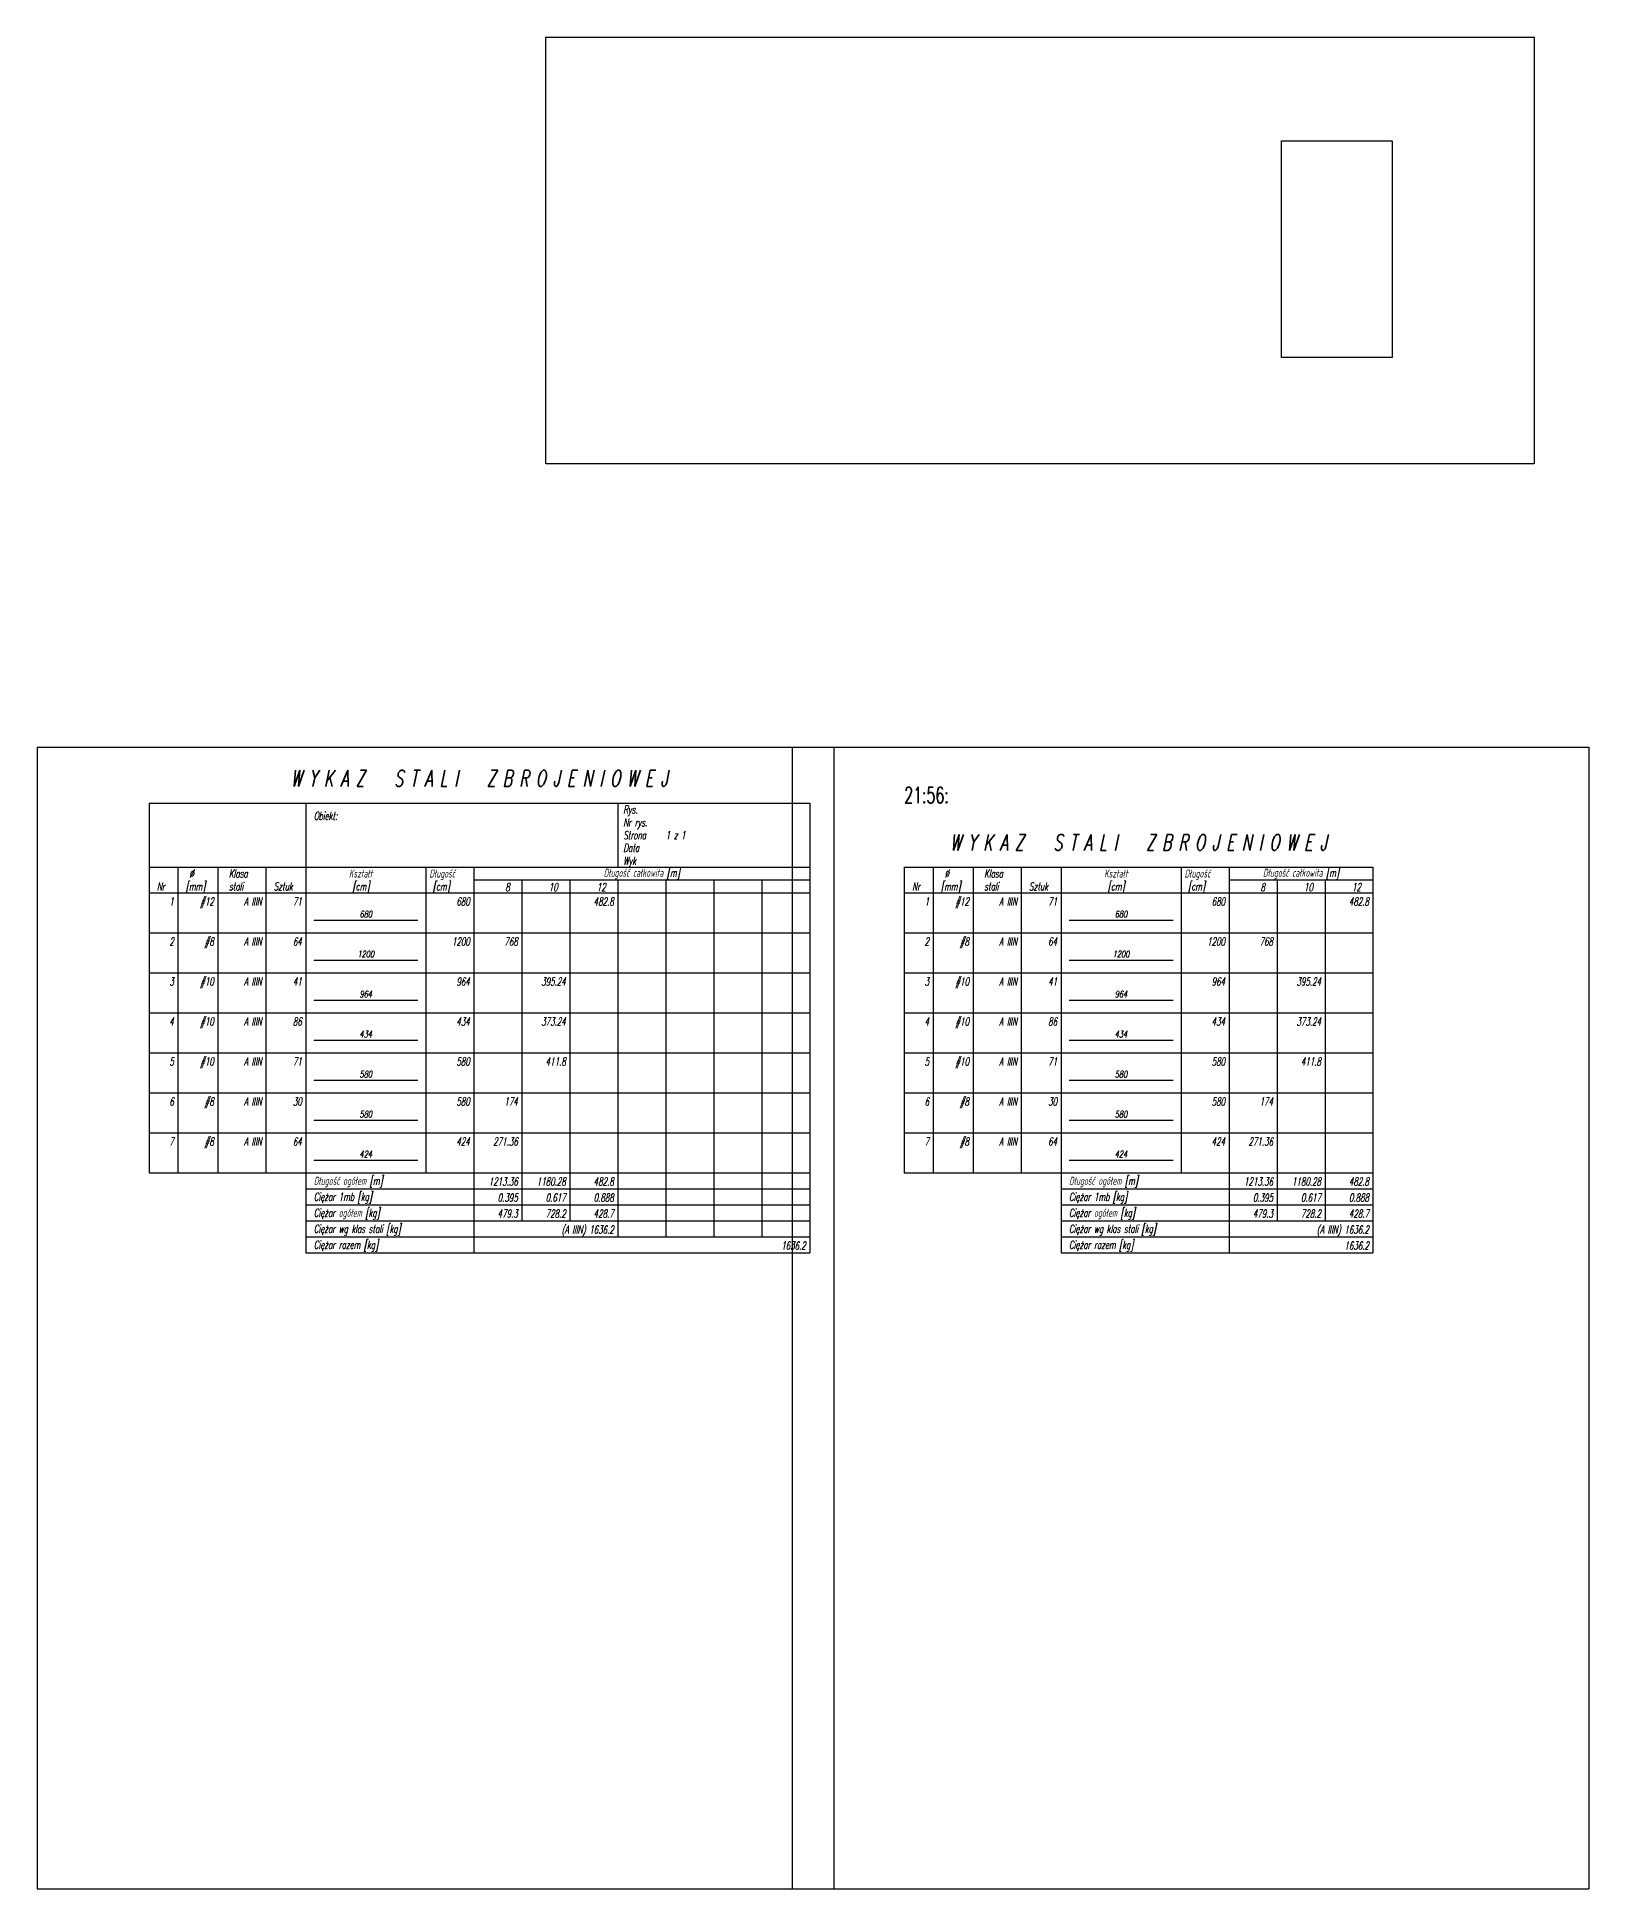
# Model space of a CAD drawing. Header units: millimetres. Extents: x 20746 to 38333, y -66591 to -55538.
# Drawn here: x 34452 to 38333, y -65174 to -60545 of the extents above; entities that cross this region are included whole.
import ezdxf
from ezdxf.enums import TextEntityAlignment as Align

# ---------------------------------------------------------------- set-up
doc = ezdxf.new("R2010")
doc.units = ezdxf.units.MM
doc.header["$LTSCALE"] = 50
doc.layers.add('__NIEDRUK__', color=54, linetype='Continuous', plot=False)
for name, color, linetype in [('K-HATCH', 8, 'Continuous'), ('K-PODKŁAD', 255, 'Continuous'), ('ZBROJA_ZESTAWIENIE', 62, 'Continuous'), ('ZBROJA_ZESTAWIENIE1', 252, 'Continuous'), ('ZBROJA_ZESTAWIENIE2', 30, 'Continuous'), ('ZBROJA_ZESTAWIENIE3', 141, 'Continuous'), ('ZBROJA_ZESTAWIENIE4', 210, 'Continuous')]:
    doc.layers.add(name, color=color, linetype=linetype)
doc.styles.add('STYL_ZBROJA', font='romanszb.shx', dxfattribs={"width": 0.65, "oblique": 12})
doc.styles.add('text 2mm', font='romans.shx', dxfattribs={"width": 0.65})
picture_1 = doc.add_image_def('image4.png', size_in_pixel=(1221, 527))

# ---------------------------------------------------------------- blocks, each defined once
blk = doc.blocks.new('_zestawienie')
at = {"layer": 'ZBROJA_ZESTAWIENIE'}
for p, q in [((0, 0), (1652, 0)), ((392, 0), (392, -160)), ((1172, 0), (1172, -160)), ((1652, 0), (1652, -160)), ((0, -160), (1652, -160)), ((0, -160), (0, -192)), ((72, -160), (72, -192)), ((172, -160), (172, -192)), ((292, -160), (292, -192)), ((392, -160), (392, -192)), ((692, -160), (692, -192)), ((812, -160), (812, -192)), ((1652, -160), (1652, -224)), ((0, -192), (0, -224)), ((0, -224), (1652, -224)), ((0, -224), (0, -324)), ((72, -192), (72, -224)), ((72, -224), (72, -324)), ((172, -192), (172, -224)), ((172, -224), (172, -324)), ((292, -192), (292, -224)), ((292, -224), (292, -324)), ((392, -192), (392, -224)), ((392, -224), (392, -324)), ((692, -192), (692, -224)), ((692, -224), (692, -324)), ((812, -192), (812, -224)), ((812, -224), (812, -324)), ((932, -192), (932, -224)), ((932, -224), (932, -324)), ((1052, -192), (1052, -224)), ((1052, -224), (1052, -324)), ((1172, -192), (1172, -224)), ((1172, -224), (1172, -324)), ((1292, -192), (1292, -224)), ((1292, -224), (1292, -324)), ((1412, -192), (1412, -224)), ((1412, -224), (1412, -324)), ((1532, -192), (1532, -224)), ((1532, -224), (1532, -324)), ((1652, -192), (1652, -224)), ((1652, -224), (1652, -324)), ((0, -324), (0, -424)), ((72, -324), (72, -424)), ((172, -324), (172, -424)), ((292, -324), (292, -424)), ((392, -324), (392, -424)), ((692, -324), (692, -424)), ((812, -324), (812, -424)), ((932, -324), (932, -424)), ((1052, -324), (1052, -424)), ((1172, -324), (1172, -424)), ((1292, -324), (1292, -424)), ((1412, -324), (1412, -424)), ((1532, -324), (1532, -424)), ((1652, -324), (1652, -424)), ((0, -424), (0, -524)), ((72, -424), (72, -524)), ((172, -424), (172, -524)), ((292, -424), (292, -524)), ((392, -424), (392, -524)), ((692, -424), (692, -524)), ((812, -424), (812, -524)), ((932, -424), (932, -524)), ((1052, -424), (1052, -524)), ((1172, -424), (1172, -524)), ((1292, -424), (1292, -524)), ((1412, -424), (1412, -524)), ((1532, -424), (1532, -524)), ((1652, -424), (1652, -524)), ((0, -524), (0, -624)), ((72, -524), (72, -624)), ((172, -524), (172, -624)), ((292, -524), (292, -624)), ((392, -524), (392, -624)), ((692, -524), (692, -624)), ((812, -524), (812, -624)), ((932, -524), (932, -624)), ((1052, -524), (1052, -624)), ((1172, -524), (1172, -624)), ((1292, -524), (1292, -624)), ((1412, -524), (1412, -624)), ((1532, -524), (1532, -624)), ((1652, -524), (1652, -624)), ((0, -624), (0, -724)), ((72, -624), (72, -724)), ((172, -624), (172, -724)), ((292, -624), (292, -724)), ((392, -624), (392, -724)), ((692, -624), (692, -724)), ((812, -624), (812, -724)), ((932, -624), (932, -724)), ((1052, -624), (1052, -724)), ((1172, -624), (1172, -724)), ((1292, -624), (1292, -724)), ((1412, -624), (1412, -724)), ((1532, -624), (1532, -724)), ((1652, -624), (1652, -724)), ((0, -724), (0, -824)), ((72, -724), (72, -824)), ((172, -724), (172, -824)), ((292, -724), (292, -824)), ((392, -724), (392, -824)), ((692, -724), (692, -824)), ((812, -724), (812, -824)), ((932, -724), (932, -824)), ((1052, -724), (1052, -824)), ((1172, -724), (1172, -824)), ((1292, -724), (1292, -824)), ((1412, -724), (1412, -824)), ((1532, -724), (1532, -824)), ((1652, -724), (1652, -824)), ((0, -824), (0, -924)), ((72, -824), (72, -924)), ((172, -824), (172, -924)), ((292, -824), (292, -924)), ((392, -824), (392, -924)), ((692, -824), (692, -924)), ((812, -824), (812, -924)), ((932, -824), (932, -924)), ((1052, -824), (1052, -924)), ((1172, -824), (1172, -924)), ((1292, -824), (1292, -924)), ((1412, -824), (1412, -924)), ((1532, -824), (1532, -924)), ((1652, -824), (1652, -924)), ((0, -924), (1652, -924)), ((392, -924), (392, -1124)), ((812, -924), (812, -1124)), ((932, -924), (932, -1044)), ((1052, -924), (1052, -1044)), ((1172, -924), (1172, -1044)), ((1292, -924), (1292, -1084)), ((1412, -924), (1412, -1084)), ((1532, -924), (1532, -1084)), ((1652, -924), (1652, -1084)), ((1652, -924), (1652, -1084)), ((1172, -1044), (1172, -1084)), ((1652, -1084), (1652, -1124)), ((392, -1124), (1652, -1124))]:
    blk.add_line(p, q, dxfattribs=at)
at = {"layer": 'ZBROJA_ZESTAWIENIE1'}
for p, q in [((-280, 140), (1712, 140)), ((-280, 140), (-280, -2714)), ((1712, 140), (1712, -2714)), ((812, -192), (1652, -192)), ((0, -324), (1652, -324)), ((0, -424), (1652, -424)), ((0, -524), (1652, -524)), ((0, -624), (1652, -624)), ((0, -724), (1652, -724)), ((0, -824), (1652, -824)), ((392, -964), (1652, -964)), ((392, -1004), (1652, -1004)), ((392, -1044), (1652, -1044)), ((392, -1084), (1652, -1084)), ((-280, -2714), (1712, -2714))]:
    blk.add_line(p, q, dxfattribs=at)
at = {"layer": 'ZBROJA_ZESTAWIENIE2'}
blk.add_line((0, 0), (0, -160), dxfattribs=at)
at = {"layer": 'ZBROJA_ZESTAWIENIE3'}
for points in [[(412, -292.8), (672, -292.8)], [(412, -392.8), (672, -392.8)], [(412, -492.8), (672, -492.8)], [(412, -592.8), (672, -592.8)], [(412, -692.8), (672, -692.8)], [(412, -792.8), (672, -792.8)], [(412, -892.8), (672, -892.8)]]:
    blk.add_lwpolyline(points, dxfattribs=at)
at = {"layer": 'ZBROJA_ZESTAWIENIE2', "style": 'STYL_ZBROJA', "oblique": 12, "width": 0.65}
for s, p in [('Obiekt:', (412, -48)), ('Rys. ', (1186, -32)), ('Nr rys. ', (1186, -64)), ('Strona ', (1186, -96)), ('1 z 1', (1292, -96)), ('Data ', (1186, -128)), ('Wyk ', (1186, -160)), (' %%c', (92, -192)), ('Klasa', (200, -192)), ('Kształt', (500, -192)), (' Długość', (692, -192)), ('Nr', (20, -224)), ('[mm]', (92, -224)), ('stali', (200, -224)), ('Sztuk', (312, -224)), (' [cm]', (500, -224)), ('  [cm]', (692, -224)), ('Długość ogółem [m]', (412, -960)), ('Ciężar 1mb [kg]', (412, -1000)), ('Ciężar ogółem [kg]', (412, -1040)), ('Ciężar wg klas stali [kg]', (412, -1080)), ('Ciężar razem [kg]', (412, -1120))]:
    blk.add_text(s, height=20, dxfattribs=at).set_placement(p, align=Align.BOTTOM_LEFT)
blk.add_text('Długość całkowita [m]', height=20, dxfattribs=at).set_placement((1232, -184), align=Align.CENTER)
for s, p in [('8', (902, -220)), ('10', (1022, -220)), ('12', (1142, -220)), ('1', (62, -256)), ('#12', (162, -256)), ('A IIIN', (282, -256)), ('71', (382, -256)), ('680', (802, -256)), ('482.8', (1162, -256)), ('2', (62, -356)), ('#8', (162, -356)), ('A IIIN', (282, -356)), ('64', (382, -356)), ('1200', (802, -356)), ('768', (922, -356)), ('3', (62, -456)), ('#10', (162, -456)), ('A IIIN', (282, -456)), ('41', (382, -456)), ('964', (802, -456)), ('395.24', (1042, -456)), ('4', (62, -556)), ('#10', (162, -556)), ('A IIIN', (282, -556)), ('86', (382, -556)), ('434', (802, -556)), ('373.24', (1042, -556)), ('5', (62, -656)), ('#10', (162, -656)), ('A IIIN', (282, -656)), ('71', (382, -656)), ('580', (802, -656)), ('411.8', (1042, -656)), ('6', (62, -756)), ('#8', (162, -756)), ('A IIIN', (282, -756)), ('30', (382, -756)), ('580', (802, -756)), ('174', (922, -756)), ('#8', (162, -856)), ('7', (62, -856)), ('A IIIN', (282, -856)), ('64', (382, -856)), ('424', (802, -856)), ('271.36', (922, -856)), ('1213.36', (922, -956)), ('1180.28', (1042, -956)), ('482.8', (1162, -956)), ('0.395', (922, -996)), ('479.3', (922, -1036)), ('0.617', (1042, -996)), ('728.2', (1042, -1036)), ('0.888', (1162, -996)), ('428.7', (1162, -1036)), ('(A IIIN) 1636.2', (1162, -1076)), ('1636.2', (1642, -1116))]:
    blk.add_text(s, height=20, dxfattribs=at).set_placement(p, align=Align.RIGHT)
for s, p in [('680', (542, -290.2)), ('1200', (542, -390.2)), ('964', (542, -490.2)), ('434', (542, -590.2)), ('580', (542, -690.2)), ('580', (542, -790.2)), ('424', (542, -890.2))]:
    blk.add_text(s, height=16, dxfattribs=at).set_placement(p, align=Align.BOTTOM_CENTER)
at = {"layer": 'ZBROJA_ZESTAWIENIE4', "style": 'STYL_ZBROJA', "oblique": 12, "width": 0.65}
blk.add_text('W Y K A Z   S T A L I   Z B R O J E N I O W E J', height=40, dxfattribs=at).set_placement((826, 42), align=Align.CENTER)
blk = doc.blocks.new('_zestawiejnieM')
at = {"layer": 'ZBROJA_ZESTAWIENIE'}
for p, q in [((0, -160), (1172, -160)), ((0, -160), (0, -192)), ((72, -160), (72, -192)), ((172, -160), (172, -192)), ((292, -160), (292, -192)), ((392, -160), (392, -192)), ((692, -160), (692, -192)), ((812, -160), (812, -192)), ((1172, -160), (1172, -224)), ((0, -192), (0, -224)), ((0, -224), (1172, -224)), ((0, -224), (0, -324)), ((72, -192), (72, -224)), ((72, -224), (72, -324)), ((172, -192), (172, -224)), ((172, -224), (172, -324)), ((292, -192), (292, -224)), ((292, -224), (292, -324)), ((392, -192), (392, -224)), ((392, -224), (392, -324)), ((692, -192), (692, -224)), ((692, -224), (692, -324)), ((812, -192), (812, -224)), ((812, -224), (812, -324)), ((932, -192), (932, -224)), ((932, -224), (932, -324)), ((1052, -192), (1052, -224)), ((1052, -224), (1052, -324)), ((1172, -192), (1172, -224)), ((1172, -192), (1172, -224)), ((1172, -224), (1172, -324)), ((1172, -224), (1172, -324)), ((0, -324), (0, -424)), ((72, -324), (72, -424)), ((172, -324), (172, -424)), ((292, -324), (292, -424)), ((392, -324), (392, -424)), ((692, -324), (692, -424)), ((812, -324), (812, -424)), ((932, -324), (932, -424)), ((1052, -324), (1052, -424)), ((1172, -324), (1172, -424)), ((1172, -324), (1172, -424)), ((0, -424), (0, -524)), ((72, -424), (72, -524)), ((172, -424), (172, -524)), ((292, -424), (292, -524)), ((392, -424), (392, -524)), ((692, -424), (692, -524)), ((812, -424), (812, -524)), ((932, -424), (932, -524)), ((1052, -424), (1052, -524)), ((1172, -424), (1172, -524)), ((1172, -424), (1172, -524)), ((0, -524), (0, -624)), ((72, -524), (72, -624)), ((172, -524), (172, -624)), ((292, -524), (292, -624)), ((392, -524), (392, -624)), ((692, -524), (692, -624)), ((812, -524), (812, -624)), ((932, -524), (932, -624)), ((1052, -524), (1052, -624)), ((1172, -524), (1172, -624)), ((1172, -524), (1172, -624)), ((0, -624), (0, -724)), ((72, -624), (72, -724)), ((172, -624), (172, -724)), ((292, -624), (292, -724)), ((392, -624), (392, -724)), ((692, -624), (692, -724)), ((812, -624), (812, -724)), ((932, -624), (932, -724)), ((1052, -624), (1052, -724)), ((1172, -624), (1172, -724)), ((1172, -624), (1172, -724)), ((0, -724), (0, -824)), ((72, -724), (72, -824)), ((172, -724), (172, -824)), ((292, -724), (292, -824)), ((392, -724), (392, -824)), ((692, -724), (692, -824)), ((812, -724), (812, -824)), ((932, -724), (932, -824)), ((1052, -724), (1052, -824)), ((1172, -724), (1172, -824)), ((1172, -724), (1172, -824)), ((0, -824), (0, -924)), ((72, -824), (72, -924)), ((172, -824), (172, -924)), ((292, -824), (292, -924)), ((392, -824), (392, -924)), ((692, -824), (692, -924)), ((812, -824), (812, -924)), ((932, -824), (932, -924)), ((1052, -824), (1052, -924)), ((1172, -824), (1172, -924)), ((1172, -824), (1172, -924)), ((0, -924), (1172, -924)), ((392, -924), (392, -1124)), ((812, -924), (812, -1124)), ((932, -924), (932, -1044)), ((1052, -924), (1052, -1044)), ((1172, -924), (1172, -1084)), ((1172, -924), (1172, -1044)), ((1172, -924), (1172, -1084)), ((1172, -1044), (1172, -1084)), ((1172, -1084), (1172, -1124)), ((392, -1124), (1172, -1124))]:
    blk.add_line(p, q, dxfattribs=at)
at = {"layer": 'ZBROJA_ZESTAWIENIE1'}
for p, q in [((812, -192), (1172, -192)), ((0, -324), (1172, -324)), ((0, -424), (1172, -424)), ((0, -524), (1172, -524)), ((0, -624), (1172, -624)), ((0, -724), (1172, -724)), ((0, -824), (1172, -824)), ((392, -964), (1172, -964)), ((392, -1004), (1172, -1004)), ((392, -1044), (1172, -1044)), ((392, -1084), (1172, -1084))]:
    blk.add_line(p, q, dxfattribs=at)
at = {"layer": 'ZBROJA_ZESTAWIENIE3'}
for points in [[(412, -292.8), (672, -292.8)], [(412, -392.8), (672, -392.8)], [(412, -492.8), (672, -492.8)], [(412, -592.8), (672, -592.8)], [(412, -692.8), (672, -692.8)], [(412, -792.8), (672, -792.8)], [(412, -892.8), (672, -892.8)]]:
    blk.add_lwpolyline(points, dxfattribs=at)
at = {"layer": '__NIEDRUK__', "style": 'text 2mm', "width": 0.65}
blk.add_text('21:56:', height=40, dxfattribs=at).set_placement((0, 0))
at = {"layer": 'ZBROJA_ZESTAWIENIE2', "style": 'STYL_ZBROJA', "oblique": 12, "width": 0.65}
for s, p in [(' %%c', (92, -192)), ('Klasa', (200, -192)), ('Kształt', (500, -192)), (' Długość', (692, -192)), ('Nr', (20, -224)), ('[mm]', (92, -224)), ('stali', (200, -224)), ('Sztuk', (312, -224)), (' [cm]', (500, -224)), ('  [cm]', (692, -224)), ('Długość ogółem [m]', (412, -960)), ('Ciężar 1mb [kg]', (412, -1000)), ('Ciężar ogółem [kg]', (412, -1040)), ('Ciężar wg klas stali [kg]', (412, -1080)), ('Ciężar razem [kg]', (412, -1120))]:
    blk.add_text(s, height=20, dxfattribs=at).set_placement(p, align=Align.BOTTOM_LEFT)
blk.add_text('Długość całkowita [m]', height=20, dxfattribs=at).set_placement((992, -184), align=Align.CENTER)
for s, p in [('8', (902, -220)), ('10', (1022, -220)), ('12', (1142, -220)), ('1', (62, -256)), ('#12', (162, -256)), ('A IIIN', (282, -256)), ('71', (382, -256)), ('680', (802, -256)), ('482.8', (1162, -256)), ('2', (62, -356)), ('#8', (162, -356)), ('A IIIN', (282, -356)), ('64', (382, -356)), ('1200', (802, -356)), ('768', (922, -356)), ('3', (62, -456)), ('#10', (162, -456)), ('A IIIN', (282, -456)), ('41', (382, -456)), ('964', (802, -456)), ('395.24', (1042, -456)), ('4', (62, -556)), ('#10', (162, -556)), ('A IIIN', (282, -556)), ('86', (382, -556)), ('434', (802, -556)), ('373.24', (1042, -556)), ('5', (62, -656)), ('#10', (162, -656)), ('A IIIN', (282, -656)), ('71', (382, -656)), ('580', (802, -656)), ('411.8', (1042, -656)), ('6', (62, -756)), ('#8', (162, -756)), ('A IIIN', (282, -756)), ('30', (382, -756)), ('580', (802, -756)), ('174', (922, -756)), ('#8', (162, -856)), ('7', (62, -856)), ('A IIIN', (282, -856)), ('64', (382, -856)), ('424', (802, -856)), ('271.36', (922, -856)), ('1213.36', (922, -956)), ('1180.28', (1042, -956)), ('482.8', (1162, -956)), ('0.395', (922, -996)), ('479.3', (922, -1036)), ('0.617', (1042, -996)), ('728.2', (1042, -1036)), ('0.888', (1162, -996)), ('428.7', (1162, -1036)), ('(A IIIN) 1636.2', (1162, -1076)), ('1636.2', (1162, -1116))]:
    blk.add_text(s, height=20, dxfattribs=at).set_placement(p, align=Align.RIGHT)
for s, p in [('680', (542, -290.2)), ('1200', (542, -390.2)), ('964', (542, -490.2)), ('434', (542, -590.2)), ('580', (542, -690.2)), ('580', (542, -790.2)), ('424', (542, -890.2))]:
    blk.add_text(s, height=16, dxfattribs=at).set_placement(p, align=Align.BOTTOM_CENTER)
at = {"layer": 'ZBROJA_ZESTAWIENIE4', "style": 'STYL_ZBROJA', "oblique": 12, "width": 0.65}
blk.add_text('W Y K A Z   S T A L I   Z B R O J E N I O W E J', height=40, dxfattribs=at).set_placement((586, -118), align=Align.CENTER)

msp = doc.modelspace()

# ---------------------------------------------------------------- linework, layer by layer
at = {"layer": 'K-HATCH'}
msp.add_lwpolyline([(37563.64, -60804.46), (37840.64, -60804.46), (37840.64, -61346.46), (37563.64, -61346.46)], close=True, dxfattribs=at)
at = {"layer": 'ZBROJA_ZESTAWIENIE1'}
for p, q in [((36340.563, -62320.288), (38332.563, -62320.288)), ((36340.563, -62320.288), (36340.563, -65174.288)), ((36340.563, -62320.288), (38332.563, -62320.288)), ((36340.563, -62320.288), (36340.563, -65174.288)), ((36340.563, -62320.288), (38332.563, -62320.288)), ((36340.563, -62320.288), (36340.563, -65174.288)), ((36340.563, -62320.288), (38332.563, -62320.288)), ((36340.563, -62320.288), (36340.563, -65174.288)), ((36340.563, -62320.288), (38332.563, -62320.288)), ((36340.563, -62320.288), (36340.563, -65174.288)), ((36340.563, -62320.288), (38332.563, -62320.288)), ((36340.563, -62320.288), (36340.563, -65174.288)), ((38332.563, -62320.288), (38332.563, -65174.288)), ((38332.563, -62320.288), (38332.563, -65174.288)), ((38332.563, -62320.288), (38332.563, -65174.288)), ((38332.563, -62320.288), (38332.563, -65174.288)), ((38332.563, -62320.288), (38332.563, -65174.288)), ((38332.563, -62320.288), (38332.563, -65174.288)), ((36340.563, -65174.288), (38332.563, -65174.288)), ((36340.563, -65174.288), (38332.563, -65174.288)), ((36340.563, -65174.288), (38332.563, -65174.288)), ((36340.563, -65174.288), (38332.563, -65174.288)), ((36340.563, -65174.288), (38332.563, -65174.288)), ((36340.563, -65174.288), (38332.563, -65174.288))]:
    msp.add_line(p, q, dxfattribs=at)

# ---------------------------------------------------------------- block references
msp.add_blockref('_zestawiejnieM', (36620.563, -62460.288))
at = {"layer": 'ZBROJA_ZESTAWIENIE'}
msp.add_blockref('_zestawienie', (34732.263, -62460.288), dxfattribs=at)

# ---------------------------------------------------------------- pictures from other files: only their frames are drawn
at = {"layer": 'K-PODKŁAD'}
image = msp.add_image(picture_1, insert=(35724.83, -61611.793), size_in_units=(2470.654, 1066.367), rotation=0, dxfattribs=dict(at, fade=76))
image.dxf.flags = 7

doc.saveas('drawing.dxf')
